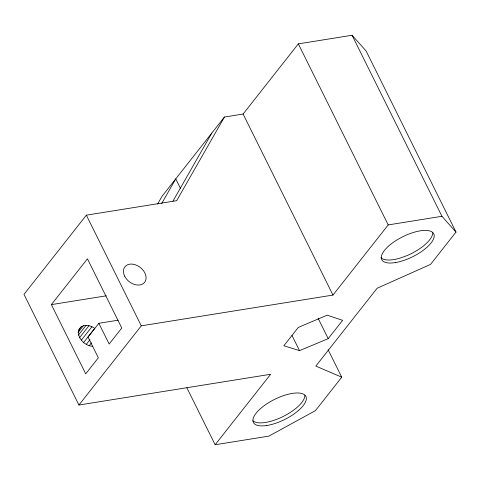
<?xml version="1.0" encoding="UTF-8"?>
<svg xmlns="http://www.w3.org/2000/svg" width="480" height="480" viewBox="0 0 480 480"><rect width="100%" height="100%" fill="white"/><g stroke="black" fill="none" stroke-linecap="round" stroke-linejoin="round"><path stroke-width="0.72" d="M157.638 204.012L162.078 196.23L224.436 117.03L243.102 114.036L298.338 43.872L352.074 35.256L366.132 51.03L456 232.074L430.566 264.378L377.106 288.258L315.834 366.084L341.748 377.196L315.432 410.628L268.878 436.128L215.142 444.744L186.852 387.75M161.682 203.508L175.752 178.866L180.414 188.262M172.944 201.15L211.812 133.062M224.436 117.03L176.676 200.682L86.352 215.172L24 294.372L78.93 405.03L270.624 374.274L215.142 444.744M98.862 323.292L88.044 337.032L98.352 357.792L85.728 373.824L51.372 304.62L87.438 258.816L121.788 328.02L109.17 344.052L98.862 323.292L118.086 320.208M78.48 330.234L81.21 326.766C85.464 324.084 90.918 325.644 94.746 328.356L83.358 342.822M77.976 332.646L83.442 325.698M78.354 335.16L86.1 325.326M79.434 337.818L89.004 325.662M81.474 340.008L91.95 326.7M86.268 344.412L89.91 339.78M89.118 345.78L91.398 342.888M78.93 405.03L141.282 325.83L332.976 295.074L388.212 224.916L441.942 216.294L456 232.074M328.206 338.652L342.63 320.334L327.174 315.162L298.29 327.432L283.86 345.762L299.526 350.634L328.206 338.652L318.042 318.168M81.21 326.766C73.506 334.164 83.82 346.212 92.58 346.248M51.372 304.62L106.332 295.806M352.074 35.256L441.942 216.294M298.338 43.872L388.212 224.916M243.102 114.036L332.976 295.074M328.098 349.704L341.748 377.196M291.984 335.436L299.526 350.634M86.352 215.172L141.282 325.83M432.69 232.524A29.016 11.154 -26.4 0 1 407.064 255.588L400.188 258.078A29.016 11.154 -26.4 0 1 380.904 257.574M304.842 395.358A29.292 11.256 -26.4 0 1 282.654 416.742A29.292 11.256 -26.4 0 1 252.84 420.708M124.68 276.192A12.552 9.006 38.2 0 0 144.276 282.75A12.552 9.006 38.2 0 0 135.354 264.774A12.552 9.006 38.2 0 0 124.68 276.192M266.586 425.538A29.292 11.256 -26.4 0 0 306.342 398.376A29.292 11.256 -26.4 0 0 265.98 404.406A29.292 11.256 -26.4 0 0 266.586 425.538M395.226 262.608A29.016 11.154 -26.4 0 0 434.19 235.548A29.016 11.154 -26.4 0 0 393.804 242.016A29.016 11.154 -26.4 0 0 395.226 262.608"/></g></svg>
